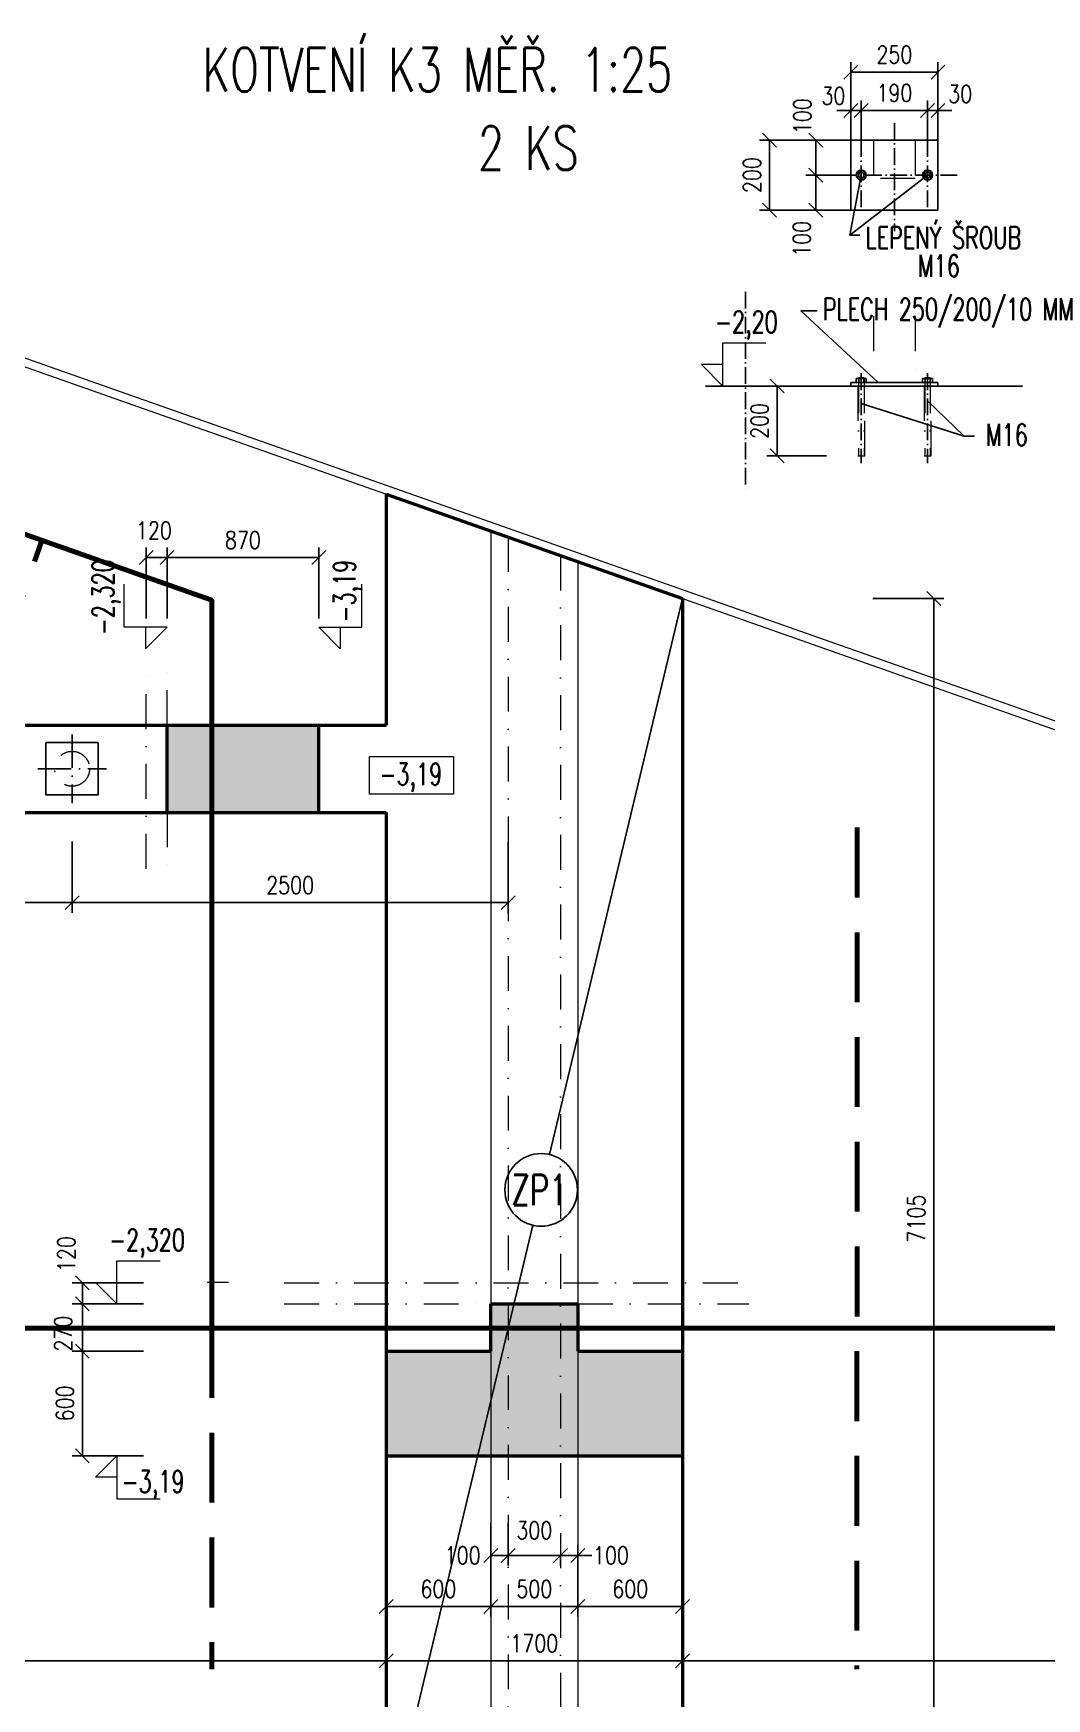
# Model space of a CAD drawing. Header units: millimetres. Extents: x 89194 to 559352, y -753138 to -204019.
# Drawn here: x 341825 to 347636, y -264269 to -254727 of the extents above; entities that cross this region are included whole.
import ezdxf

# ---------------------------------------------------------------- set-up
doc = ezdxf.new("R2010")
doc.units = ezdxf.units.MM
doc.header["$LTSCALE"] = 400
doc.header["$PDMODE"] = 3
for name, pattern in [('ACAD_ISO10W100', [18, 12, -3, 0, -3]), ('DASHDOT', [1, 0.5, -0.25, 0, -0.25]), ('DASHED', [0.75, 0.5, -0.25])]:
    doc.linetypes.add(name, pattern=pattern)
doc.layers.add('obrys slabý', color=7, linetype='Continuous')
doc.layers.add('čerchovaná', color=1, linetype='ACAD_ISO10W100')
for name, color, linetype, lineweight in [('RG_koty', 7, 'Continuous', 9), ('RG_pohled', 200, 'Continuous', 9), ('RG_popisy', 11, 'Continuous', 9), ('RG_radon_potrubí', 160, 'Continuous', 70), ('RG_zdivo nové', 1, 'Continuous', 50), ('RG_čerch 1', 6, 'DASHDOT', 9), ('RG_šrafy', 253, 'Continuous', 9), ('text 2.5 mm', 7, 'Continuous', 13)]:
    doc.layers.add(name, color=color, linetype=linetype, lineweight=lineweight)
doc.styles.add('Koty', font='romans.shx', dxfattribs={"width": 0.8})
doc.styles.add('styl 2.5 mm', font='simplex.shx', dxfattribs={"width": 0.7, "height": 0.125})
doc.styles.add('styl 3.5 mm', font='simplex.shx', dxfattribs={"width": 0.7, "height": 0.175})
doc.styles.add('styl 5 mm', font='simplex.shx', dxfattribs={"width": 0.7, "height": 0.25})
doc.dimstyles.new('RG_50_vnitřní', dxfattribs={"dimscale": 50, "dimtxt": 2, "dimasz": 1.6, "dimexe": 1.15, "dimexo": 0, "dimgap": 1, "dimtad": 1, "dimdec": 0, "dimrnd": 5, "dimzin": 0, "dimdsep": 46, "dimtxsty": 'Koty', "dimblk1": 'OBLIQUE', "dimblk2": 'OBLIQUE', "dimsah": 1, "dimcen": 0.09, "dimclrd": 256, "dimclre": 256, "dimclrt": 2, "dimazin": 0, "dimtfac": 1, "dimtdec": 0, "dimtmove": 2, "dimatfit": 3, "dimfxl": 1.15, "dimfxlon": 1, "dimtolj": 1, "dimtzin": 0, "dimarcsym": 0})

# ---------------------------------------------------------------- blocks, each defined once
blk = doc.blocks.new('_Oblique')
at = {"color": 0, "linetype": 'ByBlock', "lineweight": -2}
blk.add_line((-0.5, -0.5), (0.5, 0.5), dxfattribs=at)
blk = doc.blocks.new('*D550')
at = {"layer": 'Defpoints', "color": 0, "transparency": 16777216}
for p in [(337478.4, -264051.9), (343848.3, -264051.5), (343848.3, -264051.5)]:
    blk.add_point(p, dxfattribs=at)
at = {"layer": 'RG_koty', "lineweight": -2, "transparency": 16777216}
for p, q in [((337478.4, -264051.9), (337478.4, -263994)), ((343848.3, -264051.5), (343848.3, -263994)), ((337478.4, -264051.5), (343848.3, -264051.5))]:
    blk.add_line(p, q, dxfattribs=at)
at = {"layer": 'RG_koty', "lineweight": -2, "transparency": 16777216, "xscale": 80, "yscale": 80, "zscale": 80, "rotation": 180}
blk.add_blockref('_Oblique', (337478.4, -264051.5), dxfattribs=at)
at = {"layer": 'RG_koty', "lineweight": -2, "transparency": 16777216, "xscale": 80, "yscale": 80, "zscale": 80}
blk.add_blockref('_Oblique', (343848.3, -264051.5), dxfattribs=at)
at = {"layer": 'RG_koty', "color": 2, "transparency": 16777216, "insert": (340663.4, -263951.5), "char_height": 100, "attachment_point": 5, "style": 'Koty'}
blk.add_mtext('\\A1;6370', dxfattribs=at)
blk = doc.blocks.new('*D551')
at = {"layer": 'Defpoints', "color": 0, "transparency": 16777216}
for p in [(343848.3, -264051.5), (345548.3, -264051.5), (345548.3, -264051.5)]:
    blk.add_point(p, dxfattribs=at)
at = {"layer": 'RG_koty', "lineweight": -2, "transparency": 16777216}
for p, q in [((343848.3, -264051.5), (343848.3, -263994)), ((343848.3, -264051.5), (345548.3, -264051.5)), ((345548.3, -264051.5), (345548.3, -264109))]:
    blk.add_line(p, q, dxfattribs=at)
at = {"layer": 'RG_koty', "lineweight": -2, "transparency": 16777216, "xscale": 80, "yscale": 80, "zscale": 80, "rotation": 180}
blk.add_blockref('_Oblique', (343848.3, -264051.5), dxfattribs=at)
at = {"layer": 'RG_koty', "lineweight": -2, "transparency": 16777216, "xscale": 80, "yscale": 80, "zscale": 80}
blk.add_blockref('_Oblique', (345548.3, -264051.5), dxfattribs=at)
at = {"layer": 'RG_koty', "color": 2, "transparency": 16777216, "insert": (344698.3, -263951.5), "char_height": 100, "attachment_point": 5, "style": 'Koty'}
blk.add_mtext('\\A1;1700', dxfattribs=at)
blk = doc.blocks.new('*D552')
at = {"layer": 'Defpoints', "color": 0, "transparency": 16777216}
for p in [(345548.3, -264051.5), (351918.3, -264051.5), (351918.3, -264051.5)]:
    blk.add_point(p, dxfattribs=at)
at = {"layer": 'RG_koty', "lineweight": -2, "transparency": 16777216}
for p, q in [((345548.3, -264051.5), (345548.3, -264109)), ((345548.3, -264051.5), (351918.3, -264051.5)), ((351918.3, -264051.5), (351918.3, -264109))]:
    blk.add_line(p, q, dxfattribs=at)
at = {"layer": 'RG_koty', "lineweight": -2, "transparency": 16777216, "xscale": 80, "yscale": 80, "zscale": 80, "rotation": 180}
blk.add_blockref('_Oblique', (345548.3, -264051.5), dxfattribs=at)
at = {"layer": 'RG_koty', "lineweight": -2, "transparency": 16777216, "xscale": 80, "yscale": 80, "zscale": 80}
blk.add_blockref('_Oblique', (351918.3, -264051.5), dxfattribs=at)
at = {"layer": 'RG_koty', "color": 2, "transparency": 16777216, "insert": (348733.3, -263951.5), "char_height": 100, "attachment_point": 5, "style": 'Koty'}
blk.add_mtext('\\A1;6370', dxfattribs=at)
blk = doc.blocks.new('*D559')
at = {"layer": 'Defpoints', "color": 0, "transparency": 16777216}
for p in [(343848.3, -263365), (344448.3, -263365), (344448.3, -263740)]:
    blk.add_point(p, dxfattribs=at)
at = {"layer": 'RG_koty', "lineweight": -2, "transparency": 16777216}
for p, q in [((343848.3, -263390), (343848.3, -263797.5)), ((344448.3, -263390), (344448.3, -263797.5)), ((343848.3, -263740), (344448.3, -263740))]:
    blk.add_line(p, q, dxfattribs=at)
at = {"layer": 'RG_koty', "lineweight": -2, "transparency": 16777216, "xscale": 80, "yscale": 80, "zscale": 80, "rotation": 180}
blk.add_blockref('_Oblique', (343848.3, -263740), dxfattribs=at)
at = {"layer": 'RG_koty', "lineweight": -2, "transparency": 16777216, "xscale": 80, "yscale": 80, "zscale": 80}
blk.add_blockref('_Oblique', (344448.3, -263740), dxfattribs=at)
at = {"layer": 'RG_koty', "color": 2, "transparency": 16777216, "insert": (344148.3, -263640), "char_height": 100, "attachment_point": 5, "style": 'Koty'}
blk.add_mtext('\\A1;600', dxfattribs=at)
blk = doc.blocks.new('*D560')
at = {"layer": 'Defpoints', "color": 0, "transparency": 16777216}
for p in [(344448.3, -263365), (344948.3, -263365), (344948.3, -263740)]:
    blk.add_point(p, dxfattribs=at)
at = {"layer": 'RG_koty', "lineweight": -2, "transparency": 16777216}
for p, q in [((344448.3, -263390), (344448.3, -263797.5)), ((344948.3, -263390), (344948.3, -263797.5)), ((344448.3, -263740), (344948.3, -263740))]:
    blk.add_line(p, q, dxfattribs=at)
at = {"layer": 'RG_koty', "lineweight": -2, "transparency": 16777216, "xscale": 80, "yscale": 80, "zscale": 80, "rotation": 180}
blk.add_blockref('_Oblique', (344448.3, -263740), dxfattribs=at)
at = {"layer": 'RG_koty', "lineweight": -2, "transparency": 16777216, "xscale": 80, "yscale": 80, "zscale": 80}
blk.add_blockref('_Oblique', (344948.3, -263740), dxfattribs=at)
at = {"layer": 'RG_koty', "color": 2, "transparency": 16777216, "insert": (344698.3, -263640), "char_height": 100, "attachment_point": 5, "style": 'Koty'}
blk.add_mtext('\\A1;500', dxfattribs=at)
blk = doc.blocks.new('*D561')
at = {"layer": 'Defpoints', "color": 0, "transparency": 16777216}
for p in [(344948.3, -263365), (345548.3, -263365), (345548.3, -263740)]:
    blk.add_point(p, dxfattribs=at)
at = {"layer": 'RG_koty', "lineweight": -2, "transparency": 16777216}
for p, q in [((344948.3, -263390), (344948.3, -263797.5)), ((345548.3, -263390), (345548.3, -263797.5)), ((344948.3, -263740), (345548.3, -263740))]:
    blk.add_line(p, q, dxfattribs=at)
at = {"layer": 'RG_koty', "lineweight": -2, "transparency": 16777216, "xscale": 80, "yscale": 80, "zscale": 80, "rotation": 180}
blk.add_blockref('_Oblique', (344948.3, -263740), dxfattribs=at)
at = {"layer": 'RG_koty', "lineweight": -2, "transparency": 16777216, "xscale": 80, "yscale": 80, "zscale": 80}
blk.add_blockref('_Oblique', (345548.3, -263740), dxfattribs=at)
at = {"layer": 'RG_koty', "color": 2, "transparency": 16777216, "insert": (345248.3, -263640), "char_height": 100, "attachment_point": 5, "style": 'Koty'}
blk.add_mtext('\\A1;600', dxfattribs=at)
blk = doc.blocks.new('*D565')
at = {"layer": 'Defpoints', "color": 0, "transparency": 16777216}
for p in [(344448.3, -263262.6), (344548.3, -263262.6), (344548.3, -263447.7)]:
    blk.add_point(p, dxfattribs=at)
at = {"layer": 'RG_koty', "lineweight": -2, "transparency": 16777216}
for p, q in [((344448.3, -263262.6), (344448.3, -263505.2)), ((344548.3, -263262.6), (344548.3, -263505.2)), ((344448.3, -263447.7), (344548.3, -263447.7))]:
    blk.add_line(p, q, dxfattribs=at)
at = {"layer": 'RG_koty', "lineweight": -2, "transparency": 16777216, "xscale": 80, "yscale": 80, "zscale": 80, "rotation": 180}
blk.add_blockref('_Oblique', (344448.3, -263447.7), dxfattribs=at)
at = {"layer": 'RG_koty', "lineweight": -2, "transparency": 16777216, "xscale": 80, "yscale": 80, "zscale": 80}
blk.add_blockref('_Oblique', (344548.3, -263447.7), dxfattribs=at)
at = {"layer": 'RG_koty', "color": 2, "transparency": 16777216, "insert": (344287.5, -263447.7), "char_height": 100, "attachment_point": 5, "style": 'Koty'}
blk.add_mtext('\\A1;100', dxfattribs=at)
blk = doc.blocks.new('*D566')
at = {"layer": 'Defpoints', "color": 0, "transparency": 16777216}
for p in [(344548.3, -263262.6), (344848.3, -263447.7), (344848.3, -263447.7)]:
    blk.add_point(p, dxfattribs=at)
at = {"layer": 'RG_koty', "lineweight": -2, "transparency": 16777216}
for p, q in [((344548.3, -263262.6), (344548.3, -263505.2)), ((344548.3, -263447.7), (344848.3, -263447.7)), ((344848.3, -263447.7), (344848.3, -263505.2))]:
    blk.add_line(p, q, dxfattribs=at)
at = {"layer": 'RG_koty', "lineweight": -2, "transparency": 16777216, "xscale": 80, "yscale": 80, "zscale": 80, "rotation": 180}
blk.add_blockref('_Oblique', (344548.3, -263447.7), dxfattribs=at)
at = {"layer": 'RG_koty', "lineweight": -2, "transparency": 16777216, "xscale": 80, "yscale": 80, "zscale": 80}
blk.add_blockref('_Oblique', (344848.3, -263447.7), dxfattribs=at)
at = {"layer": 'RG_koty', "color": 2, "transparency": 16777216, "insert": (344698.3, -263304.2), "char_height": 100, "attachment_point": 5, "style": 'Koty'}
blk.add_mtext('\\A1;300', dxfattribs=at)
blk = doc.blocks.new('*D567')
at = {"layer": 'Defpoints', "color": 0, "transparency": 16777216}
for p in [(344848.3, -263447.7), (344948.3, -263447.7), (344948.3, -263447.7)]:
    blk.add_point(p, dxfattribs=at)
at = {"layer": 'RG_koty', "lineweight": -2, "transparency": 16777216}
for p, q in [((344848.3, -263447.7), (344768.3, -263447.7)), ((344848.3, -263447.7), (344848.3, -263505.2)), ((344848.3, -263447.7), (344948.3, -263447.7)), ((344948.3, -263447.7), (344948.3, -263505.2)), ((344948.3, -263447.7), (345028.3, -263447.7))]:
    blk.add_line(p, q, dxfattribs=at)
at = {"layer": 'RG_koty', "lineweight": -2, "transparency": 16777216, "xscale": 80, "yscale": 80, "zscale": 80}
blk.add_blockref('_Oblique', (344848.3, -263447.7), dxfattribs=at)
at = {"layer": 'RG_koty', "lineweight": -2, "transparency": 16777216, "xscale": 80, "yscale": 80, "zscale": 80, "rotation": 180}
blk.add_blockref('_Oblique', (344948.3, -263447.7), dxfattribs=at)
at = {"layer": 'RG_koty', "color": 2, "transparency": 16777216, "insert": (345137.7, -263447.7), "char_height": 100, "attachment_point": 5, "style": 'Koty'}
blk.add_mtext('\\A1;100', dxfattribs=at)
blk = doc.blocks.new('*D569')
at = {"layer": 'Defpoints', "color": 0, "transparency": 16777216}
for p in [(346111, -257965.3), (346988.7, -257965.3), (346111, -265070.7)]:
    blk.add_point(p, dxfattribs=at)
at = {"layer": 'RG_koty', "lineweight": -2, "transparency": 16777216}
for p, q in [((346638.7, -257965.3), (347046.2, -257965.3)), ((346988.7, -265070.7), (346988.7, -257965.3)), ((346638.7, -265070.7), (347046.2, -265070.7))]:
    blk.add_line(p, q, dxfattribs=at)
at = {"layer": 'RG_koty', "lineweight": -2, "transparency": 16777216, "xscale": 80, "yscale": 80, "zscale": 80}
for p, rotation in [((346988.7, -257965.3), 90), ((346988.7, -265070.7), 270)]:
    blk.add_blockref('_Oblique', p, dxfattribs=dict(at, rotation=rotation))
at = {"layer": 'RG_koty', "color": 2, "transparency": 16777216, "insert": (346888.7, -261518), "char_height": 100, "attachment_point": 5, "rotation": 90, "style": 'Koty'}
blk.add_mtext('\\A1;7105', dxfattribs=at)
blk = doc.blocks.new('*D598')
at = {"layer": 'Defpoints', "color": 0, "transparency": 16777216}
for p in [(339498.9, -259158.7), (342048.3, -259158.7), (342048.3, -259707.8)]:
    blk.add_point(p, dxfattribs=at)
at = {"layer": 'RG_koty', "lineweight": -2, "transparency": 16777216}
for p, q in [((339498.9, -259357.8), (339498.9, -259765.3)), ((342048.3, -259357.8), (342048.3, -259765.3)), ((339498.9, -259707.8), (342048.3, -259707.8))]:
    blk.add_line(p, q, dxfattribs=at)
at = {"layer": 'RG_koty', "lineweight": -2, "transparency": 16777216, "xscale": 80, "yscale": 80, "zscale": 80, "rotation": 180}
blk.add_blockref('_Oblique', (339498.9, -259707.8), dxfattribs=at)
at = {"layer": 'RG_koty', "lineweight": -2, "transparency": 16777216, "xscale": 80, "yscale": 80, "zscale": 80}
blk.add_blockref('_Oblique', (342048.3, -259707.8), dxfattribs=at)
at = {"layer": 'RG_koty', "color": 2, "transparency": 16777216, "insert": (340773.6, -259607.8), "char_height": 100, "attachment_point": 5, "style": 'Koty'}
blk.add_mtext('\\A1;2550', dxfattribs=at)
blk = doc.blocks.new('*D599')
at = {"layer": 'Defpoints', "color": 0, "transparency": 16777216}
for p in [(342048.3, -259158.7), (344548.3, -259227.3), (344548.3, -259707.8)]:
    blk.add_point(p, dxfattribs=at)
at = {"layer": 'RG_koty', "lineweight": -2, "transparency": 16777216}
for p, q in [((342048.3, -259357.8), (342048.3, -259765.3)), ((344548.3, -259357.8), (344548.3, -259765.3)), ((342048.3, -259707.8), (344548.3, -259707.8))]:
    blk.add_line(p, q, dxfattribs=at)
at = {"layer": 'RG_koty', "lineweight": -2, "transparency": 16777216, "xscale": 80, "yscale": 80, "zscale": 80, "rotation": 180}
blk.add_blockref('_Oblique', (342048.3, -259707.8), dxfattribs=at)
at = {"layer": 'RG_koty', "lineweight": -2, "transparency": 16777216, "xscale": 80, "yscale": 80, "zscale": 80}
blk.add_blockref('_Oblique', (344548.3, -259707.8), dxfattribs=at)
at = {"layer": 'RG_koty', "color": 2, "transparency": 16777216, "insert": (343298.3, -259607.8), "char_height": 100, "attachment_point": 5, "style": 'Koty'}
blk.add_mtext('\\A1;2500', dxfattribs=at)
blk = doc.blocks.new('*D609')
at = {"layer": 'Defpoints', "color": 0, "transparency": 16777216}
for p in [(343462.2, -257730.5), (342592.2, -258275), (343462.2, -258275)]:
    blk.add_point(p, dxfattribs=at)
at = {"layer": 'RG_koty', "lineweight": -2, "transparency": 16777216}
for p, q in [((342592.2, -258080.5), (342592.2, -257673)), ((343462.2, -258080.5), (343462.2, -257673)), ((342592.2, -257730.5), (343462.2, -257730.5))]:
    blk.add_line(p, q, dxfattribs=at)
at = {"layer": 'RG_koty', "lineweight": -2, "transparency": 16777216, "xscale": 80, "yscale": 80, "zscale": 80, "rotation": 180}
blk.add_blockref('_Oblique', (342592.2, -257730.5), dxfattribs=at)
at = {"layer": 'RG_koty', "lineweight": -2, "transparency": 16777216, "xscale": 80, "yscale": 80, "zscale": 80}
blk.add_blockref('_Oblique', (343462.2, -257730.5), dxfattribs=at)
at = {"layer": 'RG_koty', "color": 2, "transparency": 16777216, "insert": (343027.2, -257630.5), "char_height": 100, "attachment_point": 5, "style": 'Koty'}
blk.add_mtext('\\A1;870', dxfattribs=at)
blk = doc.blocks.new('*D583')
at = {"layer": 'Defpoints', "color": 0, "transparency": 16777216}
for p in [(342106.7, -261886.8), (342786.6, -261886.8), (342786.6, -262006.8)]:
    blk.add_point(p, dxfattribs=at)
at = {"layer": 'RG_koty', "lineweight": -2, "transparency": 16777216}
for p, q in [((342456.7, -261886.8), (342049.2, -261886.8)), ((342106.7, -262006.8), (342106.7, -261886.8)), ((342456.7, -262006.8), (342049.2, -262006.8))]:
    blk.add_line(p, q, dxfattribs=at)
at = {"layer": 'RG_koty', "lineweight": -2, "transparency": 16777216, "xscale": 80, "yscale": 80, "zscale": 80}
for p, rotation in [((342106.7, -261886.8), 90), ((342106.7, -262006.8), 270)]:
    blk.add_blockref('_Oblique', p, dxfattribs=dict(at, rotation=rotation))
at = {"layer": 'RG_koty', "color": 2, "transparency": 16777216, "insert": (342015, -261721.5), "char_height": 100, "attachment_point": 5, "rotation": 90, "style": 'Koty'}
blk.add_mtext('\\A1;120', dxfattribs=at)
blk = doc.blocks.new('*D584')
at = {"layer": 'Defpoints', "color": 0, "transparency": 16777216}
for p in [(342106.7, -262276.8), (342786.6, -262276.8), (342786.6, -262876.8)]:
    blk.add_point(p, dxfattribs=at)
at = {"layer": 'RG_koty', "lineweight": -2, "transparency": 16777216}
for p, q in [((342456.7, -262276.8), (342049.2, -262276.8)), ((342106.7, -262876.8), (342106.7, -262276.8)), ((342456.7, -262876.8), (342049.2, -262876.8))]:
    blk.add_line(p, q, dxfattribs=at)
at = {"layer": 'RG_koty', "lineweight": -2, "transparency": 16777216, "xscale": 80, "yscale": 80, "zscale": 80}
for p, rotation in [((342106.7, -262276.8), 90), ((342106.7, -262876.8), 270)]:
    blk.add_blockref('_Oblique', p, dxfattribs=dict(at, rotation=rotation))
at = {"layer": 'RG_koty', "color": 2, "transparency": 16777216, "insert": (342006.7, -262576.8), "char_height": 100, "attachment_point": 5, "rotation": 90, "style": 'Koty'}
blk.add_mtext('\\A1;600', dxfattribs=at)
blk = doc.blocks.new('*D585')
at = {"layer": 'Defpoints', "color": 0, "transparency": 16777216}
for p in [(342106.7, -262006.8), (342786.6, -262006.8), (342786.6, -262276.8)]:
    blk.add_point(p, dxfattribs=at)
at = {"layer": 'RG_koty', "lineweight": -2, "transparency": 16777216}
for p, q in [((342456.7, -262006.8), (342049.2, -262006.8)), ((342106.7, -262276.8), (342106.7, -262006.8)), ((342456.7, -262276.8), (342049.2, -262276.8))]:
    blk.add_line(p, q, dxfattribs=at)
at = {"layer": 'RG_koty', "lineweight": -2, "transparency": 16777216, "xscale": 80, "yscale": 80, "zscale": 80}
for p, rotation in [((342106.7, -262006.8), 90), ((342106.7, -262276.8), 270)]:
    blk.add_blockref('_Oblique', p, dxfattribs=dict(at, rotation=rotation))
at = {"layer": 'RG_koty', "color": 2, "transparency": 16777216, "insert": (341996.5, -262176.8), "char_height": 100, "attachment_point": 5, "rotation": 90, "style": 'Koty'}
blk.add_mtext('\\A1;270', dxfattribs=at)
blk = doc.blocks.new('*D588')
at = {"layer": 'Defpoints', "color": 0, "transparency": 16777216}
for p in [(342592.2, -257730.5), (342472.2, -258280.3), (342592.2, -258280.3)]:
    blk.add_point(p, dxfattribs=at)
at = {"layer": 'RG_koty', "lineweight": -2, "transparency": 16777216}
for p, q in [((342472.2, -258080.5), (342472.2, -257673)), ((342592.2, -258080.5), (342592.2, -257673)), ((342472.2, -257730.5), (342592.2, -257730.5))]:
    blk.add_line(p, q, dxfattribs=at)
at = {"layer": 'RG_koty', "lineweight": -2, "transparency": 16777216, "xscale": 80, "yscale": 80, "zscale": 80, "rotation": 180}
blk.add_blockref('_Oblique', (342472.2, -257730.5), dxfattribs=at)
at = {"layer": 'RG_koty', "lineweight": -2, "transparency": 16777216, "xscale": 80, "yscale": 80, "zscale": 80}
blk.add_blockref('_Oblique', (342592.2, -257730.5), dxfattribs=at)
at = {"layer": 'RG_koty', "color": 2, "transparency": 16777216, "insert": (342517.3, -257575), "char_height": 100, "attachment_point": 5, "style": 'Koty'}
blk.add_mtext('\\A1;120', dxfattribs=at)
blk = doc.blocks.new('*D575')
at = {"layer": 'Defpoints', "color": 0, "transparency": 16777216}
for p in [(346090, -256747.7), (346373, -256747.7), (346373, -257147.7)]:
    blk.add_point(p, dxfattribs=at)
at = {"layer": 'RG_koty', "lineweight": -2, "transparency": 16777216}
for p, q in [((346373, -256747.7), (346032.5, -256747.7)), ((346090, -257147.7), (346090, -256747.7)), ((346373, -257147.7), (346032.5, -257147.7))]:
    blk.add_line(p, q, dxfattribs=at)
at = {"layer": 'RG_koty', "lineweight": -2, "transparency": 16777216, "xscale": 80, "yscale": 80, "zscale": 80}
for p, rotation in [((346090, -256747.7), 90), ((346090, -257147.7), 270)]:
    blk.add_blockref('_Oblique', p, dxfattribs=dict(at, rotation=rotation))
at = {"layer": 'RG_koty', "color": 2, "transparency": 16777216, "insert": (345990, -256947.7), "char_height": 100, "attachment_point": 5, "rotation": 90, "style": 'Koty'}
blk.add_mtext('\\A1;200', dxfattribs=at)
blk = doc.blocks.new('*D576')
at = {"layer": 'Defpoints', "color": 0, "transparency": 16777216}
for p in [(346573, -255168.5), (346513, -255339.4), (346573, -255339.4)]:
    blk.add_point(p, dxfattribs=at)
at = {"layer": 'RG_koty', "lineweight": -2, "transparency": 16777216}
for p, q in [((346513, -255339.4), (346513, -255111)), ((346573, -255339.4), (346573, -255111)), ((346513, -255168.5), (346433, -255168.5)), ((346513, -255168.5), (346573, -255168.5)), ((346573, -255168.5), (346653, -255168.5))]:
    blk.add_line(p, q, dxfattribs=at)
at = {"layer": 'RG_koty', "lineweight": -2, "transparency": 16777216, "xscale": 80, "yscale": 80, "zscale": 80}
blk.add_blockref('_Oblique', (346513, -255168.5), dxfattribs=at)
at = {"layer": 'RG_koty', "lineweight": -2, "transparency": 16777216, "xscale": 80, "yscale": 80, "zscale": 80, "rotation": 180}
blk.add_blockref('_Oblique', (346573, -255168.5), dxfattribs=at)
at = {"layer": 'RG_koty', "color": 2, "transparency": 16777216, "insert": (346413.4, -255085.5), "char_height": 100, "attachment_point": 5, "style": 'Koty'}
blk.add_mtext('\\A1;30', dxfattribs=at)
blk = doc.blocks.new('*D577')
at = {"layer": 'Defpoints', "color": 0, "transparency": 16777216}
for p in [(346953, -255168.5), (346573, -255339.4), (346953, -255339.4)]:
    blk.add_point(p, dxfattribs=at)
at = {"layer": 'RG_koty', "lineweight": -2, "transparency": 16777216}
for p, q in [((346573, -255339.4), (346573, -255111)), ((346953, -255339.4), (346953, -255111)), ((346573, -255168.5), (346953, -255168.5))]:
    blk.add_line(p, q, dxfattribs=at)
at = {"layer": 'RG_koty', "lineweight": -2, "transparency": 16777216, "xscale": 80, "yscale": 80, "zscale": 80, "rotation": 180}
blk.add_blockref('_Oblique', (346573, -255168.5), dxfattribs=at)
at = {"layer": 'RG_koty', "lineweight": -2, "transparency": 16777216, "xscale": 80, "yscale": 80, "zscale": 80}
blk.add_blockref('_Oblique', (346953, -255168.5), dxfattribs=at)
at = {"layer": 'RG_koty', "color": 2, "transparency": 16777216, "insert": (346763, -255068.5), "char_height": 100, "attachment_point": 5, "style": 'Koty'}
blk.add_mtext('\\A1;190', dxfattribs=at)
blk = doc.blocks.new('*D578')
at = {"layer": 'Defpoints', "color": 0, "transparency": 16777216}
for p in [(347013, -255168.5), (346953, -255339.4), (347013, -255339.4)]:
    blk.add_point(p, dxfattribs=at)
at = {"layer": 'RG_koty', "lineweight": -2, "transparency": 16777216}
for p, q in [((346953, -255339.4), (346953, -255111)), ((347013, -255339.4), (347013, -255111)), ((346953, -255168.5), (346873, -255168.5)), ((346953, -255168.5), (347013, -255168.5)), ((347013, -255168.5), (347093, -255168.5))]:
    blk.add_line(p, q, dxfattribs=at)
at = {"layer": 'RG_koty', "lineweight": -2, "transparency": 16777216, "xscale": 80, "yscale": 80, "zscale": 80}
blk.add_blockref('_Oblique', (346953, -255168.5), dxfattribs=at)
at = {"layer": 'RG_koty', "lineweight": -2, "transparency": 16777216, "xscale": 80, "yscale": 80, "zscale": 80, "rotation": 180}
blk.add_blockref('_Oblique', (347013, -255168.5), dxfattribs=at)
at = {"layer": 'RG_koty', "color": 2, "transparency": 16777216, "insert": (347140.4, -255074.4), "char_height": 100, "attachment_point": 5, "style": 'Koty'}
blk.add_mtext('\\A1;30', dxfattribs=at)
blk = doc.blocks.new('*D579')
at = {"layer": 'Defpoints', "color": 0, "transparency": 16777216}
for p in [(347013, -254949.1), (346513, -255339.4), (347013, -255339.4)]:
    blk.add_point(p, dxfattribs=at)
at = {"layer": 'RG_koty', "lineweight": -2, "transparency": 16777216}
for p, q in [((346513, -255299.1), (346513, -254891.6)), ((346513, -254949.1), (347013, -254949.1)), ((347013, -255299.1), (347013, -254891.6))]:
    blk.add_line(p, q, dxfattribs=at)
at = {"layer": 'RG_koty', "lineweight": -2, "transparency": 16777216, "xscale": 80, "yscale": 80, "zscale": 80, "rotation": 180}
blk.add_blockref('_Oblique', (346513, -254949.1), dxfattribs=at)
at = {"layer": 'RG_koty', "lineweight": -2, "transparency": 16777216, "xscale": 80, "yscale": 80, "zscale": 80}
blk.add_blockref('_Oblique', (347013, -254949.1), dxfattribs=at)
at = {"layer": 'RG_koty', "color": 2, "transparency": 16777216, "insert": (346763, -254849.1), "char_height": 100, "attachment_point": 5, "style": 'Koty'}
blk.add_mtext('\\A1;250', dxfattribs=at)
blk = doc.blocks.new('*D580')
at = {"layer": 'Defpoints', "color": 0, "transparency": 16777216}
for p in [(346313.2, -255539.4), (346513, -255539.4), (346513, -255739.4)]:
    blk.add_point(p, dxfattribs=at)
at = {"layer": 'RG_koty', "lineweight": -2, "transparency": 16777216}
for p, q in [((346513, -255539.4), (346255.7, -255539.4)), ((346313.2, -255739.4), (346313.2, -255539.4)), ((346513, -255739.4), (346255.7, -255739.4))]:
    blk.add_line(p, q, dxfattribs=at)
at = {"layer": 'RG_koty', "lineweight": -2, "transparency": 16777216, "xscale": 80, "yscale": 80, "zscale": 80}
for p, rotation in [((346313.2, -255539.4), 90), ((346313.2, -255739.4), 270)]:
    blk.add_blockref('_Oblique', p, dxfattribs=dict(at, rotation=rotation))
at = {"layer": 'RG_koty', "color": 2, "transparency": 16777216, "insert": (346231.8, -255904.6), "char_height": 100, "attachment_point": 5, "rotation": 90, "style": 'Koty'}
blk.add_mtext('\\A1;100', dxfattribs=at)
blk = doc.blocks.new('*D581')
at = {"layer": 'Defpoints', "color": 0, "transparency": 16777216}
for p in [(346313.2, -255339.4), (346513, -255339.4), (346513, -255539.4)]:
    blk.add_point(p, dxfattribs=at)
at = {"layer": 'RG_koty', "lineweight": -2, "transparency": 16777216}
for p, q in [((346513, -255339.4), (346255.7, -255339.4)), ((346313.2, -255539.4), (346313.2, -255339.4)), ((346513, -255539.4), (346255.7, -255539.4))]:
    blk.add_line(p, q, dxfattribs=at)
at = {"layer": 'RG_koty', "lineweight": -2, "transparency": 16777216, "xscale": 80, "yscale": 80, "zscale": 80}
for p, rotation in [((346313.2, -255339.4), 90), ((346313.2, -255539.4), 270)]:
    blk.add_blockref('_Oblique', p, dxfattribs=dict(at, rotation=rotation))
at = {"layer": 'RG_koty', "color": 2, "transparency": 16777216, "insert": (346235.4, -255201.7), "char_height": 100, "attachment_point": 5, "rotation": 90, "style": 'Koty'}
blk.add_mtext('\\A1;100', dxfattribs=at)
blk = doc.blocks.new('*D582')
at = {"layer": 'Defpoints', "color": 0, "transparency": 16777216}
for p in [(346046.3, -255339.4), (346513, -255339.4), (346513, -255739.4)]:
    blk.add_point(p, dxfattribs=at)
at = {"layer": 'RG_koty', "lineweight": -2, "transparency": 16777216}
for p, q in [((346396.3, -255339.4), (345988.8, -255339.4)), ((346046.3, -255739.4), (346046.3, -255339.4)), ((346396.3, -255739.4), (345988.8, -255739.4))]:
    blk.add_line(p, q, dxfattribs=at)
at = {"layer": 'RG_koty', "lineweight": -2, "transparency": 16777216, "xscale": 80, "yscale": 80, "zscale": 80}
for p, rotation in [((346046.3, -255339.4), 90), ((346046.3, -255739.4), 270)]:
    blk.add_blockref('_Oblique', p, dxfattribs=dict(at, rotation=rotation))
at = {"layer": 'RG_koty', "color": 2, "transparency": 16777216, "insert": (345946.3, -255539.4), "char_height": 100, "attachment_point": 5, "rotation": 90, "style": 'Koty'}
blk.add_mtext('\\A1;200', dxfattribs=at)

msp = doc.modelspace()

# ---------------------------------------------------------------- hatches: boundary and pattern name
at = {"layer": 'RG_šrafy', "ltscale": 0.05}
h = msp.add_hatch(color=256, dxfattribs=at)
h.dxf.hatch_style = 1
h.paths.add_polyline_path([(342592.2, -259190.7), (343462.2, -259190.7), (343462.2, -258690.7), (342592.2, -258690.7)])
h = msp.add_hatch(color=256, dxfattribs=at)
h.dxf.hatch_style = 1
h.paths.add_polyline_path([(343848.3, -262276.8), (343848.3, -262876.8), (344373.2, -262876.8), (344448.3, -262562.9), (344448.3, -262276.8)])
h.paths.add_polyline_path([(344448.3, -262562.9), (344373.2, -262876.8), (344448.3, -262876.8)])
h.paths.add_polyline_path([(344448.3, -262876.8), (344548.3, -262876.8), (344548.3, -262145), (344448.3, -262562.9)])
h.paths.add_polyline_path([(344448.3, -262562.9), (344548.3, -262145), (344548.3, -262006.8), (344448.3, -262006.8), (344448.3, -262276.8)])
h.paths.add_polyline_path([(344548.3, -262145), (344581.4, -262006.8), (344548.3, -262006.8)])
h.paths.add_polyline_path([(344548.3, -262876.8), (344848.3, -262876.8), (344848.3, -262006.8), (344581.4, -262006.8), (344548.3, -262145)])
h.paths.add_polyline_path([(344848.3, -262876.8), (344948.3, -262876.8), (344948.3, -262276.8), (344948.3, -262006.8), (344848.3, -262006.8)])
h.paths.add_polyline_path([(345548.3, -262876.8), (345548.3, -262276.8), (344948.3, -262276.8), (344948.3, -262876.8)])

# ---------------------------------------------------------------- linework, layer by layer
at = {"layer": 'obrys slabý', "ltscale": 0.05}
for p, q in [((346544.4, -255539.4), (346558.9, -255514.5)), ((346558.9, -255514.5), (346587.2, -255514.5)), ((346587.2, -255514.5), (346601.6, -255539.4)), ((346924.4, -255539.4), (346938.9, -255514.5)), ((346938.9, -255514.5), (346967.2, -255514.5)), ((346967.2, -255514.5), (346981.6, -255539.4)), ((346507.1, -255883.8), (346573, -255539.4)), ((346507.1, -255883.8), (346953, -255539.4)), ((346558.9, -255564.3), (346544.4, -255539.4)), ((346587.2, -255564.3), (346558.9, -255564.3)), ((346601.6, -255539.4), (346587.2, -255564.3)), ((346938.9, -255564.3), (346924.4, -255539.4)), ((346967.2, -255564.3), (346938.9, -255564.3)), ((346981.6, -255539.4), (346967.2, -255564.3)), ((346565.2, -255883.8), (346507.1, -255883.8)), ((346226.8, -256316.1), (346319.5, -256316.1)), ((346226.8, -256316.1), (346670.2, -256727.7)), ((345680.1, -256747.7), (347497.8, -256747.7)), ((346513, -256727.7), (347013, -256727.7)), ((346544.4, -256703.8), (346601.6, -256703.8)), ((346544.4, -256703.8), (346544.4, -256727.7)), ((346557, -256703.8), (346557, -256700.6)), ((346557, -256700.6), (346589, -256700.6)), ((346557, -256701.7), (346589, -256701.7)), ((346557, -256702.7), (346589, -256702.7)), ((346558.9, -256703.8), (346558.9, -256727.7)), ((346587.2, -256703.8), (346587.2, -256727.7)), ((346589, -256703.8), (346589, -256700.6)), ((346601.6, -256703.8), (346601.6, -256727.7)), ((346924.4, -256703.8), (346981.6, -256703.8)), ((346924.4, -256703.8), (346924.4, -256727.7)), ((346937, -256703.8), (346937, -256700.6)), ((346937, -256700.6), (346969, -256700.6)), ((346937, -256701.7), (346969, -256701.7)), ((346937, -256702.7), (346969, -256702.7)), ((346938.9, -256703.8), (346938.9, -256727.7)), ((346967.2, -256703.8), (346967.2, -256727.7)), ((346969, -256703.8), (346969, -256700.6)), ((346981.6, -256703.8), (346981.6, -256727.7)), ((346573, -256847), (347163.8, -257034.8)), ((347163.8, -257034.8), (346953, -256832.1)), ((347221.9, -257034.8), (347163.8, -257034.8)), ((344786, -261151.3), (345548.3, -257965.3)), ((341898.3, -258790.7), (341898.3, -259090.7)), ((341898.3, -258790.7), (342198.3, -258790.7)), ((342198.3, -258790.7), (342198.3, -259090.7)), ((341898.3, -259090.7), (342198.3, -259090.7)), ((343848.3, -265070.7), (344689.2, -261556.2))]:
    msp.add_line(p, q, dxfattribs=at)
for points in [[(347013, -255339.4), (346513, -255339.4)], [(346513, -255339.4), (346513, -255739.4)], [(347013, -255339.4), (347013, -255739.4)], [(347013, -255739.4), (346513, -255739.4)], [(346513, -256727.7), (346513, -256747.7)], [(346513, -256727.7), (346513, -256747.7)], [(347013, -256727.7), (347013, -256747.7)]]:
    msp.add_lwpolyline(points, dxfattribs=at)
for centre, radius in [((346573, -255539.4), 28.6), ((346573, -255539.4), 16), ((346953, -255539.4), 28.6), ((346953, -255539.4), 16), ((344737.6, -261353.8), 208.2)]:
    msp.add_circle(centre, radius, dxfattribs=at)
at = {"layer": 'RG_koty'}
for p, q in [((345779.6, -256747.7), (345779.6, -256501.1)), ((345779.6, -256501.1), (346026.3, -256501.1)), ((345779.6, -256624.4), (345656.3, -256624.4)), ((345656.3, -256624.4), (345779.6, -256747.7)), ((342345.6, -258130), (342345.6, -257883.4)), ((343708.8, -258130), (343708.8, -257883.4)), ((342592.2, -258130), (342345.6, -258130)), ((342468.9, -258130), (342468.9, -258253.3)), ((342468.9, -258253.3), (342592.2, -258130)), ((343462.2, -258130), (343708.8, -258130)), ((343585.5, -258253.3), (343462.2, -258130)), ((343585.5, -258130), (343585.5, -258253.3)), ((343753.1, -258870.4), (344234.5, -258870.4)), ((343753.1, -259085.6), (343753.1, -258870.4)), ((344234.5, -258870.4), (344234.5, -259085.6)), ((344234.5, -259085.6), (343753.1, -259085.6)), ((342305.4, -262006.8), (342305.4, -261760.2)), ((342305.4, -261760.2), (342552, -261760.2)), ((342182.1, -261883.5), (342305.4, -262006.8)), ((342945.7, -261883.5), (342822.4, -261883.5)), ((342182.1, -263000.1), (342305.4, -262876.8)), ((342305.4, -262876.8), (342305.4, -263123.4)), ((342305.4, -263000.1), (342182.1, -263000.1)), ((342305.4, -263123.4), (342552, -263123.4))]:
    msp.add_line(p, q, dxfattribs=at)
at = {"layer": 'RG_pohled', "ltscale": 0.05}
for p, q in [((353510.2, -260719), (336556.3, -254750.7)), ((336548.6, -254795.7), (353118.3, -260631.4)), ((344448.3, -257577.9), (344448.3, -265070.7)), ((344948.3, -257754), (344948.3, -265070.7))]:
    msp.add_line(p, q, dxfattribs=at)
at = {"layer": 'RG_radon_potrubí'}
for points in [[(337167.6, -255975.8), (342848.3, -257975.4), (342848.3, -262145.6)], [(337998.5, -262145.3), (351298.3, -262146.1)]]:
    msp.add_lwpolyline(points, dxfattribs=at)
at = {"layer": 'RG_radon_potrubí', "linetype": 'DASHED', "ltscale": 2}
for points in [[(337998.7, -258318.6), (341633.7, -258318.6), (341875.1, -257632.8)], [(346549, -259278.1), (346548.3, -264099.8)], [(342848.3, -262145.6), (342848.3, -264100.2)]]:
    msp.add_lwpolyline(points, dxfattribs=at)
at = {"layer": 'RG_zdivo nové'}
for p, q in [((343848.3, -257366.6), (343848.3, -258690.7)), ((343848.3, -257366.6), (345548.3, -257965.3)), ((345548.3, -257965.3), (345548.3, -265070.7)), ((337479, -258690.7), (343848.3, -258690.7)), ((342592.2, -259190.7), (342592.2, -258690.7)), ((343462.2, -259190.7), (343462.2, -258690.7)), ((337479, -259190.7), (343848.3, -259190.7)), ((343848.3, -259190.7), (343848.3, -265070.7)), ((344448.3, -262276.8), (344448.3, -262006.8)), ((344448.3, -262006.8), (344948.3, -262006.8)), ((344948.3, -262006.8), (344948.3, -262276.8)), ((343848.3, -262276.8), (344448.3, -262276.8)), ((344948.3, -262276.8), (345548.3, -262276.8)), ((343848.3, -262876.8), (345548.3, -262876.8))]:
    msp.add_line(p, q, dxfattribs=at)
at = {"layer": 'RG_čerch 1'}
for p, q in [((344548.3, -257613.1), (344548.3, -265150.7)), ((344848.3, -257718.8), (344848.3, -265150.2)), ((342472.2, -259513.2), (342472.2, -258359.9)), ((342592.2, -258690.7), (342592.2, -258359.9)), ((342592.2, -259190.7), (342592.2, -259513.2)), ((343264.3, -261886.8), (345928.6, -261886.8)), ((343264.3, -262006.8), (344448.3, -262006.8)), ((344948.3, -262006.8), (345928.6, -262006.8))]:
    msp.add_line(p, q, dxfattribs=at)
for points in [[(346643, -255339.4), (346643, -255559.4)], [(346883, -255339.4), (346883, -255559.4)], [(346883, -255559.4), (346643, -255559.4)], [(346643, -256347.7), (346643, -256727.7)], [(346883, -256347.7), (346883, -256727.7)], [(346553, -256747.7), (346553, -257147.7), (346593, -257147.7), (346593, -256747.7)], [(346557, -256703.8), (346557, -257147.7)], [(346589, -256703.8), (346589, -257147.7)], [(346933, -256747.7), (346933, -257147.7), (346973, -257147.7), (346973, -256747.7)], [(346937, -256703.8), (346937, -257147.7)], [(346969, -256703.8), (346969, -257147.7)]]:
    msp.add_lwpolyline(points, dxfattribs=at)
msp.add_circle((342048.3, -258940.7), 100, dxfattribs=at)
at = {"layer": 'čerchovaná', "ltscale": 0.04}
for p, q in [((342048.3, -258743.5), (342048.3, -259138)), ((341851, -258940.7), (342245.6, -258940.7))]:
    msp.add_line(p, q, dxfattribs=at)
at = {"layer": 'čerchovaná', "ltscale": 0.02}
for points in [[(346763, -255241), (346763, -255859.8)], [(346573, -255339.4), (346573, -255739.4)], [(346953, -255339.4), (346953, -255739.4)], [(347123.5, -255539.4), (346405.4, -255539.4)], [(345908.4, -256207.4), (345908.4, -257357.6)], [(346573, -256674.6), (346573, -257190.3)], [(346953, -256674.6), (346953, -257190.3)]]:
    msp.add_lwpolyline(points, dxfattribs=at)

# ---------------------------------------------------------------- texts
at = {"layer": 'RG_koty', "style": 'styl 2.5 mm', "width": 0.7}
for s, p in [('-2,20', (345734.3, -256443.5)), ('-3,19', (343810.2, -259033.9)), ('-2,320', (342260.1, -261702.7)), ('-3,19', (342332.3, -263086.9))]:
    msp.add_text(s, height=125, dxfattribs=at).set_placement(p)
for s, p in [('-2,320', (342288, -258175.3)), ('-3,19', (343672.3, -258103.1))]:
    msp.add_text(s, height=125, rotation=90, dxfattribs=at).set_placement(p)
at = {"layer": 'RG_popisy', "width": 0.7}
for s, height, style, p in [('KOTVENÍ K3 MĚŘ. 1:25', 250, 'styl 5 mm', (342796.7, -255060.2)), ('2 KS', 250, 'styl 5 mm', (344375.2, -255509.4)), ('ZP1', 175, 'styl 3.5 mm', (344567.9, -261441.4))]:
    msp.add_text(s, height=height, dxfattribs=dict(at, style=style)).set_placement(p)
at = {"layer": 'text 2.5 mm', "ltscale": 0.5, "style": 'styl 2.5 mm', "width": 0.7}
for s, p in [('LEPENÝ ŠROUB', (346598, -255959.8)), ('M16', (346898.6, -256121.8)), ('PLECH 250/200/10 MM', (346353, -256370.3)), ('M16', (347288, -257090.3))]:
    msp.add_text(s, height=125, dxfattribs=at).set_placement(p)

# ---------------------------------------------------------------- dimensions: what is measured, and where the dimension line sits
at = {"layer": 'RG_koty'}
for base, p1, p2, text, picture, middle in [((347013, -254949.1), (346513, -255339.4), (347013, -255339.4), '250', '*D579', (346763, -254849.1)), ((346953, -255168.5), (346573, -255339.4), (346953, -255339.4), '190', '*D577', (346763, -255068.5)), ((342048.3, -259707.8), (339498.9, -259158.7), (342048.3, -259158.7), '2550', '*D598', (340773.6, -259607.8))]:
    dim = msp.add_linear_dim(base=base, p1=p1, p2=p2, text=text, dimstyle='RG_50_vnitřní', override={"dimfxl": 7}, dxfattribs=at)
    dim.commit()
    dim.dimension.update_dxf_attribs({"geometry": picture, "text_midpoint": middle})
for base, p1, p2, picture, middle in [((346573, -255168.5), (346513, -255339.4), (346573, -255339.4), '*D576', (346413.4, -255085.5)), ((347013, -255168.5), (346953, -255339.4), (347013, -255339.4), '*D578', (347140.4, -255074.4))]:
    dim = msp.add_linear_dim(base=base, p1=p1, p2=p2, text='30', dimstyle='RG_50_vnitřní', override={"dimfxl": 7}, dxfattribs=at)
    dim.commit()
    dim.dimension.update_dxf_attribs({"geometry": picture, "text_midpoint": middle, "dimtype": 160})
for base, p1, p2, picture, middle in [((346313.2, -255339.4), (346513, -255539.4), (346513, -255339.4), '*D581', (346235.4, -255201.7)), ((346313.2, -255539.4), (346513, -255739.4), (346513, -255539.4), '*D580', (346231.8, -255904.6))]:
    dim = msp.add_linear_dim(base=base, p1=p1, p2=p2, angle=90, text='100', dimstyle='RG_50_vnitřní', override={"dimfxl": 7}, dxfattribs=at)
    dim.commit()
    dim.dimension.update_dxf_attribs({"geometry": picture, "text_midpoint": middle, "dimtype": 160})
for base, p1, p2, picture, middle in [((346046.3, -255339.4), (346513, -255739.4), (346513, -255339.4), '*D582', (345946.3, -255539.4)), ((346090, -256747.7), (346373, -257147.7), (346373, -256747.7), '*D575', (345990, -256947.7))]:
    dim = msp.add_linear_dim(base=base, p1=p1, p2=p2, angle=90, text='200', dimstyle='RG_50_vnitřní', override={"dimfxl": 7}, dxfattribs=at)
    dim.commit()
    dim.dimension.update_dxf_attribs({"geometry": picture, "text_midpoint": middle})
for base, p1, p2, picture, middle in [((342592.2, -257730.5), (342472.2, -258280.3), (342592.2, -258280.3), '*D588', (342517.3, -257575)), ((344848.3, -263447.7), (344548.3, -263262.6), (344848.3, -263447.7), '*D566', (344698.3, -263304.2)), ((344548.3, -263447.7), (344448.3, -263262.6), (344548.3, -263262.6), '*D565', (344287.5, -263447.7)), ((344948.3, -263447.7), (344848.3, -263447.7), (344948.3, -263447.7), '*D567', (345137.7, -263447.7))]:
    dim = msp.add_linear_dim(base=base, p1=p1, p2=p2, dimstyle='RG_50_vnitřní', override={"dimfxl": 7}, dxfattribs=at)
    dim.commit()
    dim.dimension.update_dxf_attribs({"geometry": picture, "text_midpoint": middle, "dimtype": 160})
for base, p1, p2, picture, middle in [((343462.2, -257730.5), (342592.2, -258275), (343462.2, -258275), '*D609', (343027.2, -257630.5)), ((344548.3, -259707.8), (342048.3, -259158.7), (344548.3, -259227.3), '*D599', (343298.3, -259607.8)), ((344448.3, -263740), (343848.3, -263365), (344448.3, -263365), '*D559', (344148.3, -263640)), ((344948.3, -263740), (344448.3, -263365), (344948.3, -263365), '*D560', (344698.3, -263640)), ((345548.3, -263740), (344948.3, -263365), (345548.3, -263365), '*D561', (345248.3, -263640)), ((343848.3, -264051.5), (337478.4, -264051.9), (343848.3, -264051.5), '*D550', (340663.4, -263951.5)), ((345548.3, -264051.5), (343848.3, -264051.5), (345548.3, -264051.5), '*D551', (344698.3, -263951.5)), ((351918.3, -264051.5), (345548.3, -264051.5), (351918.3, -264051.5), '*D552', (348733.3, -263951.5))]:
    dim = msp.add_linear_dim(base=base, p1=p1, p2=p2, dimstyle='RG_50_vnitřní', override={"dimfxl": 7}, dxfattribs=at)
    dim.commit()
    dim.dimension.update_dxf_attribs({"geometry": picture, "text_midpoint": middle})
for base, p1, p2, picture, middle in [((346988.7, -257965.3), (346111, -265070.7), (346111, -257965.3), '*D569', (346888.7, -261518)), ((342106.7, -262276.8), (342786.6, -262876.8), (342786.6, -262276.8), '*D584', (342006.7, -262576.8))]:
    dim = msp.add_linear_dim(base=base, p1=p1, p2=p2, angle=90, dimstyle='RG_50_vnitřní', override={"dimfxl": 7}, dxfattribs=at)
    dim.commit()
    dim.dimension.update_dxf_attribs({"geometry": picture, "text_midpoint": middle})
for base, p1, p2, picture, middle in [((342106.7, -261886.8), (342786.6, -262006.8), (342786.6, -261886.8), '*D583', (342015, -261721.5)), ((342106.7, -262006.8), (342786.6, -262276.8), (342786.6, -262006.8), '*D585', (341996.5, -262176.8))]:
    dim = msp.add_linear_dim(base=base, p1=p1, p2=p2, angle=90, dimstyle='RG_50_vnitřní', override={"dimfxl": 7}, dxfattribs=at)
    dim.commit()
    dim.dimension.update_dxf_attribs({"geometry": picture, "text_midpoint": middle, "dimtype": 160})

doc.saveas('drawing.dxf')
